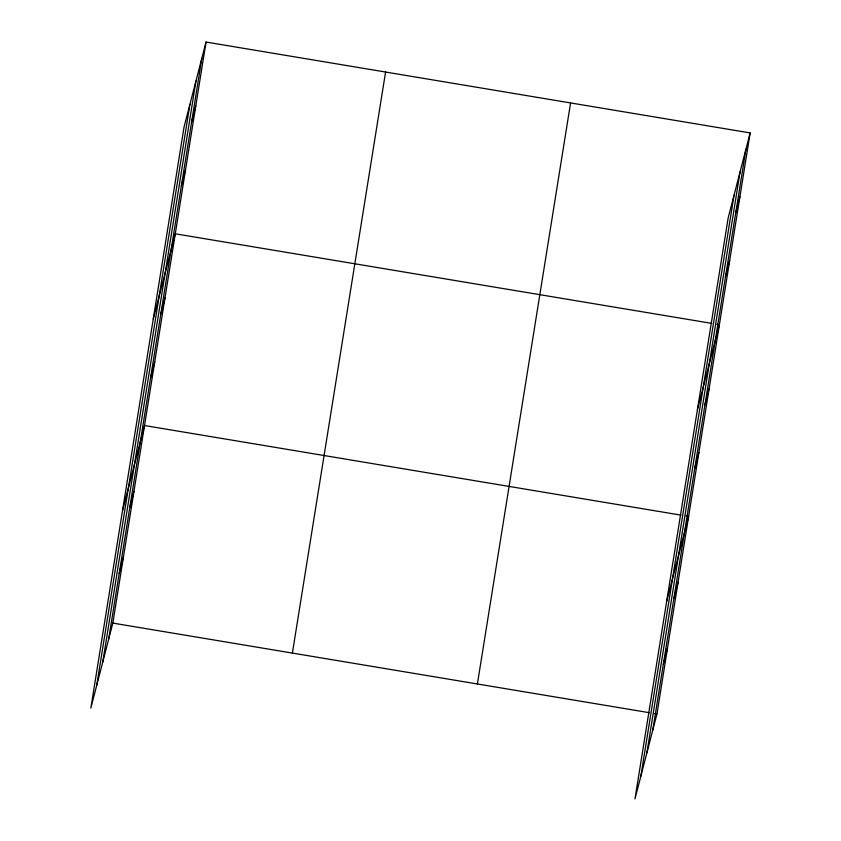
<?xml version="1.0" encoding="UTF-8"?>
<svg xmlns="http://www.w3.org/2000/svg" width="841" height="841" viewBox="0 0 841 841"><rect width="100%" height="100%" fill="white"/><g stroke="black" fill="none" stroke-linecap="round" stroke-linejoin="round"><path stroke-width="1.26" d="M96.715 685.404L189.919 104.358M102.76 662.035L195.964 80.988M108.626 639.349L201.829 58.302M206.034 42.05L184.053 127.033L90.849 708.08L112.831 623.097L206.034 42.05L750.151 132.92L656.947 713.967L634.966 798.95L728.169 217.903L750.151 132.92M292.395 653.079L385.588 72.032M477.394 683.975L570.587 102.928M640.831 776.264L734.035 195.217M646.876 752.895L740.08 171.848M652.742 730.219L745.946 149.172M191.58 122.218L195.785 105.966M181.33 186.134L185.525 169.882M153.293 318.781L175.275 233.798L711.749 323.386M160.82 313.966L165.025 297.714M150.571 377.872L154.776 361.63M122.544 510.529L144.526 425.535L680.989 515.134M129.756 507.649L133.961 491.396M119.191 573.499L123.396 557.247M735.696 213.088L739.891 196.836M725.436 276.994L729.641 260.752M697.41 409.651L719.391 324.668L716.847 324.237M704.937 404.826L709.142 388.574M694.687 468.742L698.882 452.49M666.661 601.399L688.632 516.406L686.088 515.985M673.872 598.508L678.067 582.256M663.307 664.358L667.512 648.117M112.831 623.097L649.305 712.684M654.403 713.536L656.947 713.967"/></g></svg>
